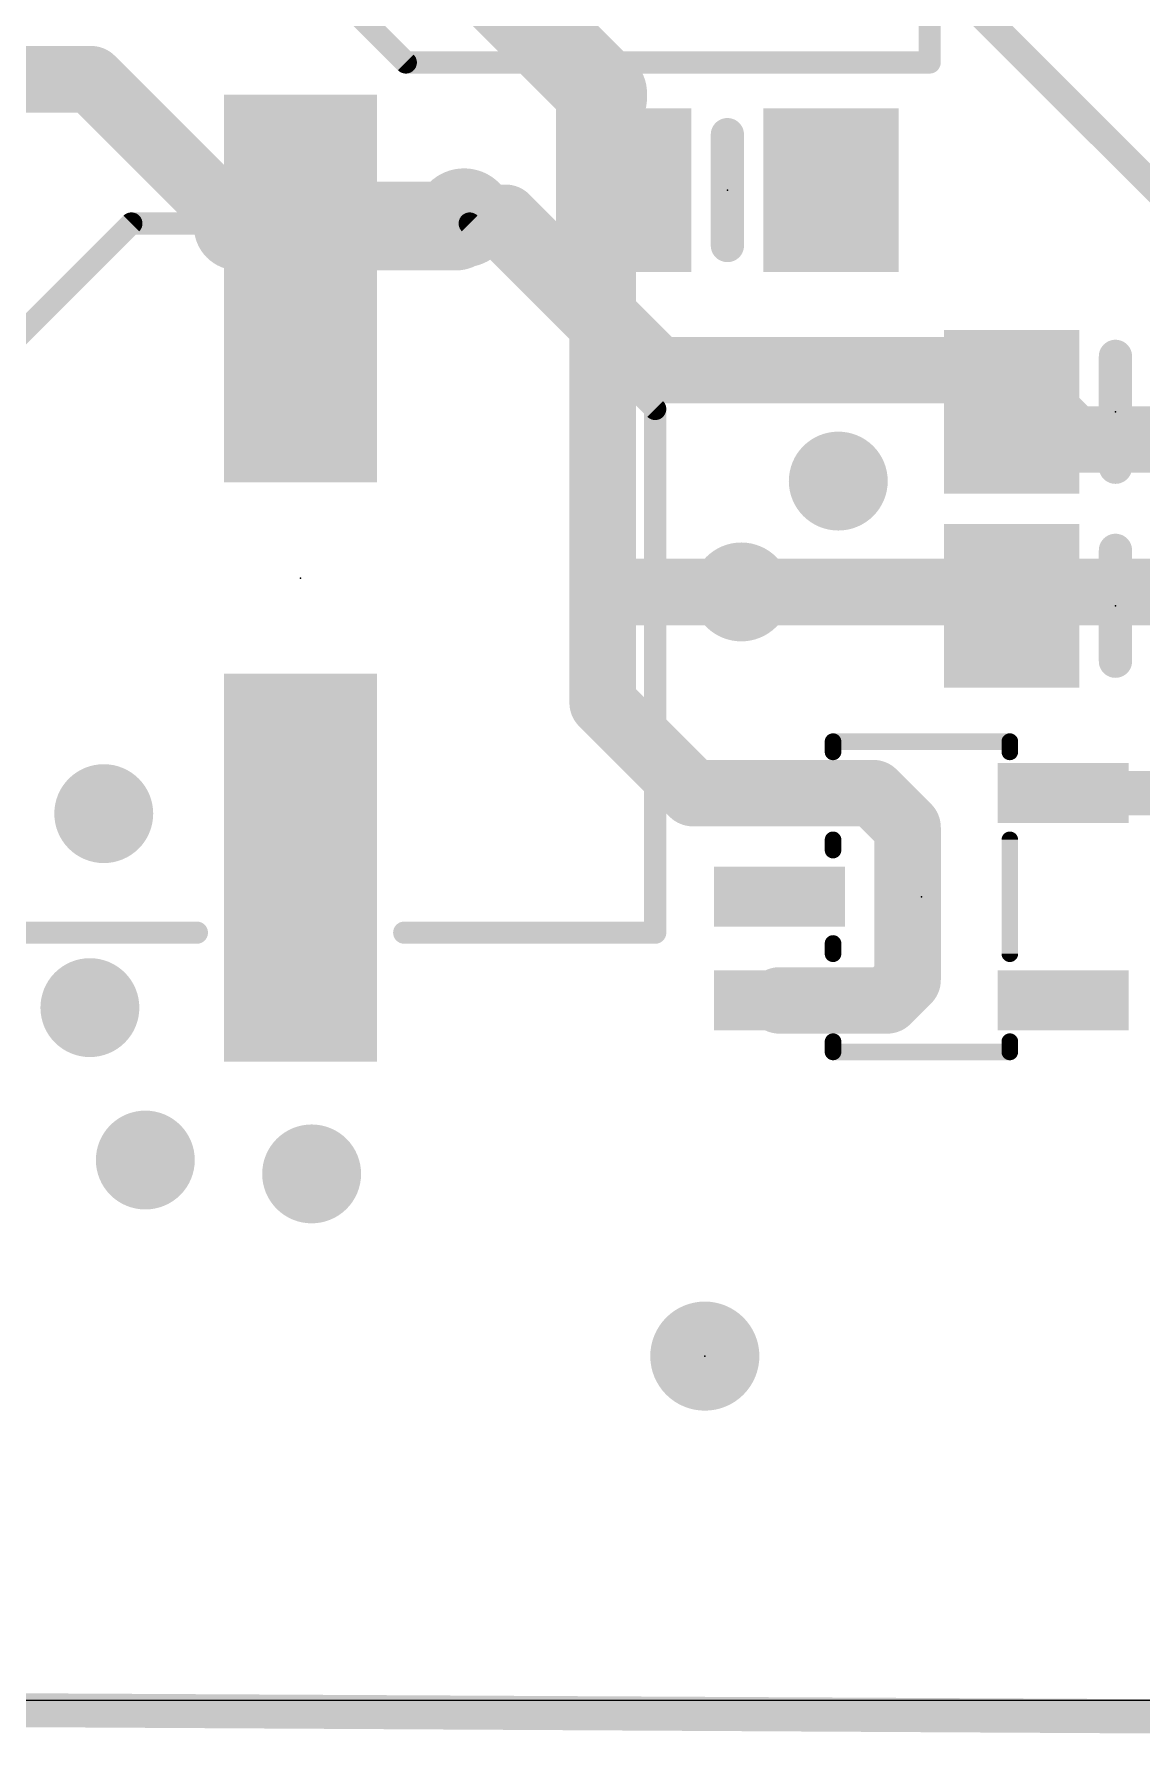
# Model space of a CAD drawing. Extents: x -3.3 to 69.5, y -0.4 to 53.7.
# Drawn here: x 16.63 to 26.78, y -0.41 to 15.27 of the extents above; entities that cross this region are included whole.
import ezdxf

# ---------------------------------------------------------------- set-up
doc = ezdxf.new("R2010")
doc.units = 0
for name, color, linetype in [('1', 12, 'CONTINUOUS'), ('16', 132, 'CONTINUOUS'), ('18', 3, 'CONTINUOUS'), ('20', 53, 'CONTINUOUS'), ('21', 40, 'CONTINUOUS'), ('23', 53, 'CONTINUOUS')]:
    doc.layers.add(name, color=color, linetype=linetype)

# ---------------------------------------------------------------- blocks, each defined once
blk = doc.blocks.new('RECT')
blk.add_solid([(-0.5, -0.5), (0.5, -0.5), (-0.5, 0.5), (0.5, 0.5)])
blk = doc.blocks.new('PIE')
at = {"const_width": 0.5}
blk.add_lwpolyline([(0, -0.25, 1), (0, 0.25, 1), (0, -0.25)], format="xyb", dxfattribs=at)
blk = doc.blocks.new('ROUNDV')
at = {"const_width": 0.5}
blk.add_lwpolyline([(0, -0.25, 1), (0, 0.25, 1), (0, -0.25)], format="xyb", dxfattribs=at)

msp = doc.modelspace()

# ---------------------------------------------------------------- linework, layer by layer
at = {"layer": '1'}
for points, const_width in [([(21.844, 14.732), (19.812, 16.764)], 0.8128), ([(17.1574, 14.859), (13.589, 14.859)], 0.6096), ([(18.5036, 13.5128), (17.1574, 14.859)], 0.6096), ([(21.844, 14.6886), (21.844, 14.732)], 0.8128), ([(21.844, 13.843), (21.844, 14.6886)], 0.6096), ([(21.844, 10.16), (21.844, 13.843)], 0.6096), ([(20.574, 13.589), (20.4978, 13.5128)], 0.8128), ([(22.037, 13.843), (21.844, 13.843)], 0.4064), ([(20.4978, 13.5128), (18.5036, 13.5128)], 0.8128), ([(18.5036, 13.5128), (19.0754, 12.941)], 0.6096), ([(21.844, 9.144), (21.844, 10.16)], 0.6096), ([(23.114, 10.16), (21.844, 10.16)], 0.6096), ([(22.672, 8.316), (21.844, 9.144)], 0.6096), ([(23.465, 8.316), (22.672, 8.316)], 0.6096), ([(23.465, 8.316), (24.323, 8.316)], 0.6096), ([(24.323, 8.316), (24.638, 8.001)], 0.6096), ([(26.065, 8.316), (27.498, 8.316)], 0.4064), ([(24.638, 8.001), (24.638, 6.604)], 0.6096), ([(24.638, 6.604), (24.45, 6.416)], 0.6096), ([(23.465, 6.416), (24.45, 6.416)], 0.6096), ([(48.514, -0.254), (0, 0)], 0.3048)]:
    msp.add_lwpolyline(points, dxfattribs=dict(at, const_width=const_width))
for points, const_width in [([(17.2652, 14.9668, 1), (17.0496, 14.7512)], 0.3048), ([(17.1574, 14.7066, 1), (17.1574, 15.0114)], 0.3048), ([(22.0472, 14.732, 1), (21.6408, 14.732)], 0.4064), ([(21.7003, 14.5883, 1), (21.9877, 14.8757)], 0.4064), ([(21.9964, 14.6886, 1), (21.6916, 14.6886)], 0.3048), ([(21.6408, 14.6886, 1), (22.0472, 14.6886)], 0.4064), ([(21.9964, 13.843, 1), (21.6916, 13.843)], 0.3048), ([(20.7177, 13.4453, 1), (20.4303, 13.7327)], 0.4064), ([(21.6916, 13.843, 1), (21.9964, 13.843)], 0.3048), ([(21.844, 13.9446, 1), (21.844, 13.7414)], 0.2032), ([(22.037, 13.7414, 1), (22.037, 13.9446)], 0.2032), ([(18.5036, 13.716, 1), (18.5036, 13.3096)], 0.4064), ([(18.6114, 13.6206, 1), (18.3958, 13.405)], 0.3048), ([(20.3541, 13.6565, 1), (20.6415, 13.3691)], 0.4064), ([(20.4978, 13.3096, 1), (20.4978, 13.716)], 0.4064), ([(18.3958, 13.405, 1), (18.6114, 13.6206)], 0.3048), ([(18.9676, 12.8332, 1), (19.1832, 13.0488)], 0.3048), ([(21.9964, 10.16, 1), (21.6916, 10.16)], 0.3048), ([(21.844, 10.3124, 1), (21.844, 10.0076)], 0.3048), ([(23.114, 10.0076, 1), (23.114, 10.3124)], 0.3048), ([(21.6916, 10.16, 1), (21.9964, 10.16)], 0.3048), ([(21.9518, 9.2518, 1), (21.7362, 9.0362)], 0.3048), ([(21.6916, 9.144, 1), (21.9964, 9.144)], 0.3048), ([(22.672, 8.4684, 1), (22.672, 8.1636)], 0.3048), ([(22.5642, 8.2082, 1), (22.7798, 8.4238)], 0.3048), ([(23.465, 8.4684, 1), (23.465, 8.1636)], 0.3048), ([(23.465, 8.1636, 1), (23.465, 8.4684)], 0.3048), ([(24.4308, 8.4238, 1), (24.2152, 8.2082)], 0.3048), ([(24.323, 8.1636, 1), (24.323, 8.4684)], 0.3048), ([(26.065, 8.4176, 1), (26.065, 8.2144)], 0.2032), ([(24.7904, 8.001, 1), (24.4856, 8.001)], 0.3048), ([(24.5302, 7.8932, 1), (24.7458, 8.1088)], 0.3048), ([(24.7458, 6.4962, 1), (24.5302, 6.7118)], 0.3048), ([(24.4856, 6.604, 1), (24.7904, 6.604)], 0.3048), ([(23.465, 6.5684, 1), (23.465, 6.2636)], 0.3048), ([(24.3422, 6.5238, 1), (24.5578, 6.3082)], 0.3048), ([(24.45, 6.2636, 1), (24.45, 6.5684)], 0.3048)]:
    msp.add_lwpolyline(points, format="xyb", dxfattribs=dict(at, const_width=const_width))
at = {"layer": '16'}
for points, const_width in [([(20.955, 19.812), (27.305, 13.462)], 0.254), ([(20.955, 13.589), (20.574, 13.589)], 0.6096), ([(22.352, 12.192), (20.955, 13.589)], 0.6096), ([(22.352, 12.192), (25.527, 12.192)], 0.6096), ([(25.527, 12.192), (26.162, 11.557)], 0.6096), ([(26.162, 11.557), (29.845, 11.557)], 0.6096), ([(28.702, 10.16), (23.114, 10.16)], 0.6096), ([(45.466, -0.254), (0, 0)], 0.3048)]:
    msp.add_lwpolyline(points, dxfattribs=dict(at, const_width=const_width))
at = {"layer": '16', "const_width": 0.3048}
for points in [[(20.574, 13.7414, 1), (20.574, 13.4366)], [(21.0628, 13.6968, 1), (20.8472, 13.4812)], [(20.955, 13.4366, 1), (20.955, 13.7414)], [(22.352, 12.3444, 1), (22.352, 12.0396)], [(22.2442, 12.0842, 1), (22.4598, 12.2998)], [(25.6348, 12.2998, 1), (25.4192, 12.0842)], [(25.527, 12.0396, 1), (25.527, 12.3444)], [(26.162, 11.7094, 1), (26.162, 11.4046)], [(26.0542, 11.4492, 1), (26.2698, 11.6648)], [(23.114, 10.3124, 1), (23.114, 10.0076)]]:
    msp.add_lwpolyline(points, format="xyb", dxfattribs=at)
at = {"layer": '20'}
msp.add_line((65.04, 0), (1, 0), dxfattribs=at)
at = {"layer": '21'}
for points, const_width in [([(24.84, 17.3126), (24.84, 15.0126)], 0.2032), ([(20.04, 15.0126), (18.34, 16.7126)], 0.2032), ([(24.84, 15.0126), (20.04, 15.0126)], 0.2032), ([(22.987, 13.335), (22.987, 14.351)], 0.3048), ([(15.8254, 11.837), (17.5254, 13.537)], 0.2032), ([(17.5254, 13.537), (18.1254, 13.537)], 0.2032), ([(20.0254, 13.537), (20.6254, 13.537)], 0.2032), ([(20.6254, 13.537), (22.3254, 11.837)], 0.2032), ([(26.543, 11.303), (26.543, 12.319)], 0.3048), ([(22.3254, 11.837), (22.3254, 7.037)], 0.2032), ([(26.543, 10.541), (26.543, 9.525)], 0.3048), ([(23.955, 8.788), (25.575, 8.788)], 0.1524), ([(23.955, 8.694), (23.955, 8.788)], 0.1524), ([(25.575, 8.788), (25.575, 8.694)], 0.1524), ([(23.955, 7.794), (23.955, 7.888)], 0.1524), ([(25.575, 7.888), (25.575, 6.844)], 0.1524), ([(18.1254, 7.037), (15.8254, 7.037)], 0.2032), ([(22.3254, 7.037), (20.0254, 7.037)], 0.2032), ([(23.955, 6.844), (23.955, 6.938)], 0.1524), ([(23.955, 5.944), (23.955, 6.038)], 0.1524), ([(25.575, 5.944), (23.955, 5.944)], 0.1524), ([(25.575, 6.038), (25.575, 5.944)], 0.1524)]:
    msp.add_lwpolyline(points, dxfattribs=dict(at, const_width=const_width))
for points, const_width in [([(20.04, 15.0634, 1), (20.04, 14.9618)], 0.1016), ([(20.0041, 14.9767, 1), (20.0759, 15.0485)], 0.1016), ([(24.7892, 15.0126, 1), (24.8908, 15.0126)], 0.1016), ([(24.84, 14.9618, 1), (24.84, 15.0634)], 0.1016), ([(23.0632, 14.351, 1), (22.9108, 14.351)], 0.1524), ([(17.5254, 13.5878, 1), (17.5254, 13.4862)], 0.1016), ([(17.5613, 13.5011, 1), (17.4895, 13.5729)], 0.1016), ([(18.1254, 13.4862, 1), (18.1254, 13.5878)], 0.1016), ([(20.0254, 13.5878, 1), (20.0254, 13.4862)], 0.1016), ([(20.6613, 13.5729, 1), (20.5895, 13.5011)], 0.1016), ([(20.6254, 13.4862, 1), (20.6254, 13.5878)], 0.1016), ([(22.9108, 13.335, 1), (23.0632, 13.335)], 0.1524), ([(26.6192, 12.319, 1), (26.4668, 12.319)], 0.1524), ([(22.3762, 11.837, 1), (22.2746, 11.837)], 0.1016), ([(22.2895, 11.8011, 1), (22.3613, 11.8729)], 0.1016), ([(26.4668, 11.303, 1), (26.6192, 11.303)], 0.1524), ([(26.6192, 10.541, 1), (26.4668, 10.541)], 0.1524), ([(26.4668, 9.525, 1), (26.6192, 9.525)], 0.1524), ([(23.955, 8.8261, 1), (23.955, 8.7499)], 0.0762), ([(23.9931, 8.788, 1), (23.9169, 8.788)], 0.0762), ([(25.6131, 8.788, 1), (25.5369, 8.788)], 0.0762), ([(25.575, 8.7499, 1), (25.575, 8.8261)], 0.0762), ([(23.9169, 8.694, 1), (23.9931, 8.694)], 0.0762), ([(25.5369, 8.694, 1), (25.6131, 8.694)], 0.0762), ([(23.9931, 7.888, 1), (23.9169, 7.888)], 0.0762), ([(25.6131, 7.888, 1), (25.5369, 7.888)], 0.0762), ([(23.9169, 7.794, 1), (23.9931, 7.794)], 0.0762), ([(18.1254, 6.9862, 1), (18.1254, 7.0878)], 0.1016), ([(20.0254, 7.0878, 1), (20.0254, 6.9862)], 0.1016), ([(22.2746, 7.037, 1), (22.3762, 7.037)], 0.1016), ([(22.3254, 6.9862, 1), (22.3254, 7.0878)], 0.1016), ([(23.9931, 6.938, 1), (23.9169, 6.938)], 0.0762), ([(23.9169, 6.844, 1), (23.9931, 6.844)], 0.0762), ([(25.5369, 6.844, 1), (25.6131, 6.844)], 0.0762), ([(23.9931, 6.038, 1), (23.9169, 6.038)], 0.0762), ([(23.955, 5.9821, 1), (23.955, 5.9059)], 0.0762), ([(23.9169, 5.944, 1), (23.9931, 5.944)], 0.0762), ([(25.6131, 6.038, 1), (25.5369, 6.038)], 0.0762), ([(25.5369, 5.944, 1), (25.6131, 5.944)], 0.0762), ([(25.575, 5.9059, 1), (25.575, 5.9821)], 0.0762)]:
    msp.add_lwpolyline(points, format="xyb", dxfattribs=dict(at, const_width=const_width))
at = {"layer": '23'}
for p in [(22.987, 13.843), (26.543, 11.811), (19.0754, 10.287), (26.543, 10.033), (24.765, 7.366), (22.78, 3.156)]:
    msp.add_point(p, dxfattribs=at)

# ---------------------------------------------------------------- block references
at = {"layer": '1'}
for p, xscale, yscale, rotation in [((19.0754, 12.941), 3.556, 1.4, 90), ((22.037, 13.843), 1.24, 1.5, 180), ((23.937, 13.843), 1.24, 1.5, 180), ((25.593, 11.811), 1.24, 1.5, 180), ((19.0754, 7.633), 3.556, 1.4, 90), ((23.465, 8.316), 0.55, 1.2, 270), ((26.065, 8.316), 0.55, 1.2, 270), ((23.465, 7.366), 0.55, 1.2, 270), ((23.465, 6.416), 0.55, 1.2, 270), ((26.065, 6.416), 0.55, 1.2, 270)]:
    msp.add_blockref('RECT', p, dxfattribs=dict(at, xscale=xscale, yscale=yscale, rotation=rotation))
at = {"layer": '1', "xscale": 1.24, "yscale": 1.5}
msp.add_blockref('RECT', (25.593, 10.033), dxfattribs=at)
at = {"layer": '1'}
msp.add_blockref('PIE', (22.78, 3.156), dxfattribs=at)
at = {"layer": '18', "xscale": 0.9064, "yscale": 0.9064}
for p in [(20.574, 13.589), (20.574, 13.589), (24.003, 11.176), (24.003, 11.176), (23.114, 10.16), (23.114, 10.16), (17.272, 8.128), (17.272, 8.128), (17.145, 6.35), (17.145, 6.35), (17.653, 4.953), (17.653, 4.953), (19.177, 4.826), (19.177, 4.826)]:
    msp.add_blockref('ROUNDV', p, dxfattribs=at)

doc.saveas('drawing.dxf')
